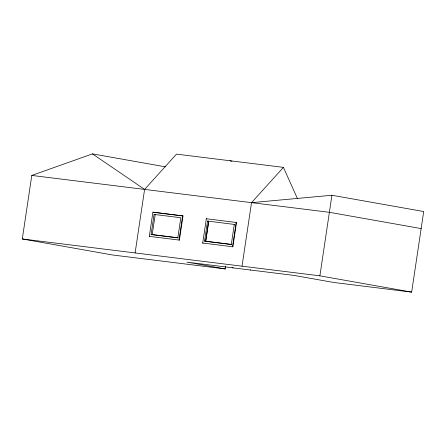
<?xml version="1.0" encoding="UTF-8"?>
<svg xmlns="http://www.w3.org/2000/svg" width="446" height="446" viewBox="0 0 446 446"><rect width="100%" height="100%" fill="white"/><g stroke="black" fill="none" stroke-linecap="round" stroke-linejoin="round"><path stroke-width="0.67" d="M225.676 266.212L225.269 268.944L112.464 254.973L22.3 238.967L31.794 175.434L92.461 153.881L165.55 166.849M135.105 252.943L144.599 189.411L176.505 154.121L283.427 167.367L297.415 198.515M149.299 236.352L152.911 212.19L182.994 215.936L179.381 240.099L149.299 236.352L149.672 236.419M151.094 234.479L154.093 214.431L180.825 217.743L177.826 237.79L151.094 234.479L178.255 237.908M152.209 234.68L155.208 214.626L154.093 214.431M182.62 215.87L179.013 240.032L179.381 240.099M202.701 243.037L206.331 218.735L236.514 222.498L232.884 246.794L202.701 243.037L203.075 243.103M207.557 221.054L208.745 221.261L205.745 241.314L204.558 241.102L207.557 221.054L234.713 224.477M208.667 221.249L205.673 241.303L231.792 244.542M234.289 224.366L231.29 244.414L204.558 241.102M242.027 266.19L251.527 202.657L283.427 167.367M411.658 292.119L319.888 275.834L331.935 195.253L423.7 211.538L411.658 292.119L333.798 282.474L293.914 275.399L186.991 262.153L225.269 268.944M251.527 202.657L331.935 195.253M31.794 175.434L329.388 212.302L421.152 228.586M182.994 215.936L152.911 212.19M22.3 238.967L319.888 275.834M236.514 222.498L236.146 222.431L232.511 246.733L232.884 246.794M206.331 218.735L206.704 218.802M250.362 270.003L250.736 270.07M232.065 267.695L233.174 267.89M229.969 160.744L231.953 161.296M92.461 153.881L144.599 189.411"/></g></svg>
